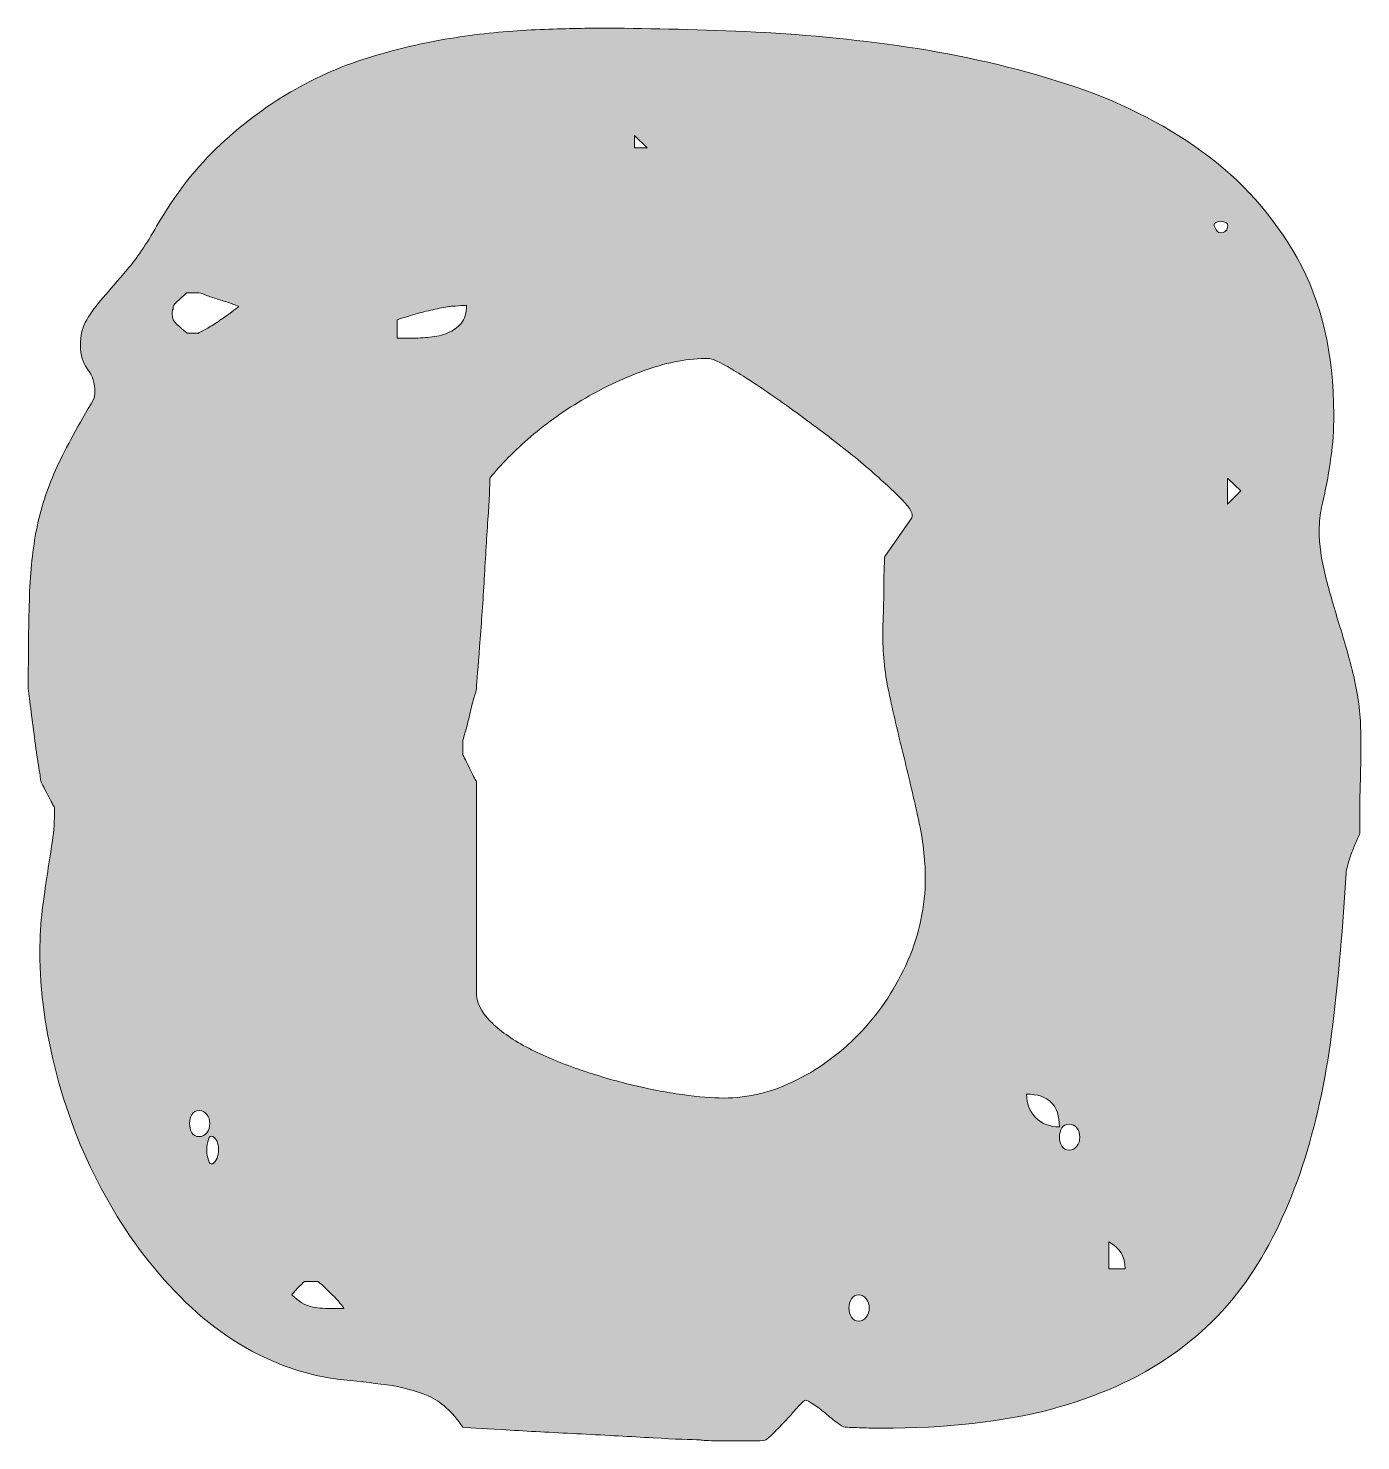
# Model space of a CAD drawing. Header units: inches. Extents: x 158 to 922, y -908 to -172.
# Drawn here: x 265 to 382.5, y -510.6 to -386 of the extents above; entities that cross this region are included whole.
import ezdxf

# ---------------------------------------------------------------- set-up
doc = ezdxf.new("R2010")
doc.units = ezdxf.units.IN
doc.header["$MEASUREMENT"] = 0
doc.layers.add('Layer 1', color=7, linetype='Continuous')

# ---------------------------------------------------------------- blocks, each defined once
blk = doc.blocks.new('block 4')
at = {"layer": 'Layer 1', "true_color": 0x2a4f7b}
h = blk.add_hatch(color=167, dxfattribs=at)
h.dxf.hatch_style = 2
edge = h.paths.add_edge_path()
edge.add_spline(control_points=[(266.06, -452.44), (266.06, -452.33), (266.01, -451.93), (265.89, -451.25), (265.78, -450.57), (265.67, -449.79), (265.55, -448.91), (265.44, -448.03), (265.33, -447.16), (265.21, -446.31), (265.1, -445.46), (265.01, -444.78), (264.96, -444.27), (264.96, -444.27), (264.96, -443.75), (264.96, -443.75), (264.96, -440.52), (265, -437.82), (265.08, -435.67), (265.17, -433.51), (265.4, -431.57), (265.77, -429.83), (266.14, -428.1), (266.72, -426.38), (267.51, -424.68), (268.3, -422.98), (269.38, -420.99), (270.75, -418.72), (270.75, -418.67), (270.76, -418.58), (270.79, -418.47), (270.82, -418.35), (270.83, -418.24), (270.83, -418.13), (270.83, -417.33), (270.62, -416.65), (270.19, -416.08), (269.77, -415.52), (269.55, -414.83), (269.55, -414.04), (269.55, -413.13), (269.74, -412.36), (270.11, -411.74), (270.48, -411.12), (270.96, -410.46), (271.56, -409.78), (272.15, -409.1), (272.86, -408.28), (273.68, -407.31), (274.51, -406.35), (275.37, -405.07), (276.28, -403.48), (277.93, -400.64), (279.8, -398.24), (281.9, -396.28), (284, -394.33), (286.21, -392.7), (288.54, -391.39), (290.87, -390.08), (293.28, -389.08), (295.78, -388.37), (298.28, -387.66), (300.69, -387.13), (303.02, -386.79), (305.34, -386.45), (307.57, -386.24), (309.7, -386.15), (311.83, -386.07), (313.69, -386.02), (315.28, -386.02), (319.2, -386.02), (323.51, -386.12), (328.22, -386.32), (332.93, -386.52), (337.69, -386.98), (342.48, -387.68), (347.28, -388.4), (351.94, -389.47), (356.45, -390.92), (360.96, -392.37), (364.96, -394.36), (368.45, -396.88), (371.94, -399.41), (374.75, -402.56), (376.88, -406.33), (379.01, -410.11), (380.08, -414.69), (380.08, -420.08), (380.08, -421.5), (380, -422.71), (379.86, -423.7), (379.72, -424.7), (379.58, -425.55), (379.44, -426.26), (379.3, -426.97), (379.15, -427.63), (379.01, -428.26), (378.87, -428.88), (378.8, -429.56), (378.8, -430.3), (378.8, -431.55), (378.98, -432.9), (379.35, -434.35), (379.72, -435.79), (380.15, -437.28), (380.63, -438.82), (381.11, -440.35), (381.54, -441.91), (381.91, -443.5), (382.28, -445.09), (382.46, -446.71), (382.46, -448.35), (382.46, -448.69), (382.46, -449.28), (382.46, -450.1), (382.46, -450.92), (382.45, -451.79), (382.42, -452.7), (382.39, -453.6), (382.38, -454.47), (382.38, -455.29), (382.38, -456.12), (382.38, -456.7), (382.38, -457.04), (382.32, -457.15), (382.22, -457.38), (382.08, -457.72), (381.93, -458.06), (381.79, -458.41), (381.65, -458.78), (381.51, -459.15), (381.4, -459.49), (381.31, -459.81), (381.23, -460.12), (381.18, -460.36), (381.18, -460.53), (380.9, -465.18), (380.5, -469.64), (379.99, -473.9), (379.48, -478.15), (378.66, -482.1), (377.52, -485.73), (376.39, -489.37), (374.88, -492.64), (373.01, -495.57), (371.14, -498.49), (368.72, -500.99), (365.77, -503.06), (362.82, -505.13), (359.26, -506.72), (355.09, -507.83), (350.91, -508.94), (345.93, -509.49), (340.14, -509.49), (339.69, -509.49), (339.06, -509.47), (338.27, -509.45), (337.47, -509.42), (337.05, -509.4), (336.99, -509.4), (336.88, -509.4), (336.65, -509.28), (336.31, -509.02), (335.97, -508.77), (335.61, -508.48), (335.25, -508.17), (334.88, -507.86), (334.52, -507.59), (334.18, -507.36), (333.84, -507.13), (333.61, -507.02), (333.5, -507.02), (333.39, -507.02), (333.17, -507.2), (332.86, -507.57), (332.55, -507.94), (332.19, -508.34), (331.8, -508.77), (331.4, -509.19), (331.03, -509.57), (330.69, -509.91), (330.35, -510.26), (330.12, -510.45), (330.01, -510.51), (330.01, -510.57), (329.7, -510.6), (329.07, -510.6), (328.45, -510.6), (327.97, -510.6), (327.63, -510.6), (327.28, -510.6), (326.67, -510.6), (325.79, -510.6), (324.91, -510.6), (324.39, -510.57), (324.22, -510.51), (323.42, -510.51), (322.03, -510.45), (320.05, -510.34), (318.06, -510.23), (315.96, -510.11), (313.75, -510), (311.53, -509.89), (309.43, -509.77), (307.45, -509.66), (305.46, -509.54), (304.07, -509.46), (303.27, -509.4), (302.36, -508.04), (301.34, -507.12), (300.21, -506.64), (299.07, -506.16), (297.85, -505.83), (296.55, -505.66), (295.24, -505.49), (293.79, -505.32), (292.2, -505.15), (290.61, -504.98), (288.88, -504.52), (287.01, -503.78), (283.83, -502.48), (280.95, -500.52), (278.37, -497.91), (275.78, -495.3), (273.57, -492.32), (271.73, -488.97), (269.88, -485.62), (268.46, -482.07), (267.47, -478.32), (266.48, -474.58), (265.98, -470.97), (265.98, -467.51), (265.98, -466.15), (266.05, -464.91), (266.19, -463.81), (266.33, -462.7), (266.48, -461.68), (266.62, -460.74), (266.76, -459.81), (266.9, -458.9), (267.04, -458.02), (267.19, -457.14), (267.26, -456.24), (267.26, -455.33), (267.26, -455.33), (267.26, -454.74), (267.26, -454.74), (267.2, -454.63), (267, -454.24), (266.66, -453.59), (266.32, -452.94), (266.12, -452.55), (266.06, -452.44)], knot_values=[0, 0, 0, 0, 1, 1, 1, 2, 2, 2, 3, 3, 3, 4, 4, 4, 5, 5, 5, 6, 6, 6, 7, 7, 7, 8, 8, 8, 9, 9, 9, 10, 10, 10, 11, 11, 11, 12, 12, 12, 13, 13, 13, 14, 14, 14, 15, 15, 15, 16, 16, 16, 17, 17, 17, 18, 18, 18, 19, 19, 19, 20, 20, 20, 21, 21, 21, 22, 22, 22, 23, 23, 23, 24, 24, 24, 25, 25, 25, 26, 26, 26, 27, 27, 27, 28, 28, 28, 29, 29, 29, 30, 30, 30, 31, 31, 31, 32, 32, 32, 33, 33, 33, 34, 34, 34, 35, 35, 35, 36, 36, 36, 37, 37, 37, 38, 38, 38, 39, 39, 39, 40, 40, 40, 41, 41, 41, 42, 42, 42, 43, 43, 43, 44, 44, 44, 45, 45, 45, 46, 46, 46, 47, 47, 47, 48, 48, 48, 49, 49, 49, 50, 50, 50, 51, 51, 51, 52, 52, 52, 53, 53, 53, 54, 54, 54, 55, 55, 55, 56, 56, 56, 57, 57, 57, 58, 58, 58, 59, 59, 59, 60, 60, 60, 61, 61, 61, 62, 62, 62, 63, 63, 63, 64, 64, 64, 65, 65, 65, 66, 66, 66, 67, 67, 67, 68, 68, 68, 69, 69, 69, 70, 70, 70, 71, 71, 71, 72, 72, 72, 73, 73, 73, 74, 74, 74, 75, 75, 75, 76, 76, 76, 77, 77, 77, 78, 78, 78, 79, 79, 79, 80, 80, 80, 81, 81, 81, 82, 82, 82, 83, 83, 83, 84, 84, 84, 84], degree=3, periodic=1)
edge = h.paths.add_edge_path()
edge.add_spline(control_points=[(277.73, -410.55), (277.73, -410.55), (277.73, -410.8), (277.73, -410.8), (277.67, -410.86), (277.64, -410.97), (277.64, -411.14), (277.64, -411.26), (277.66, -411.37), (277.69, -411.48), (277.71, -411.6), (277.73, -411.68), (277.73, -411.74), (277.78, -411.85), (277.97, -412.05), (278.28, -412.34), (278.59, -412.62), (278.81, -412.79), (278.92, -412.85), (278.92, -412.9), (278.99, -412.93), (279.13, -412.93), (279.27, -412.93), (279.37, -412.93), (279.43, -412.93), (279.54, -412.93), (279.67, -412.93), (279.81, -412.93), (279.96, -412.93), (280.03, -412.9), (280.03, -412.85), (280.2, -412.79), (280.45, -412.66), (280.79, -412.46), (281.13, -412.26), (281.49, -412.04), (281.86, -411.78), (282.23, -411.53), (282.57, -411.29), (282.88, -411.06), (283.19, -410.83), (283.4, -410.66), (283.52, -410.55), (283.4, -410.49), (283.18, -410.41), (282.84, -410.29), (282.5, -410.18), (282.14, -410.07), (281.77, -409.95), (281.4, -409.84), (281.06, -409.73), (280.75, -409.61), (280.44, -409.5), (280.2, -409.41), (280.03, -409.35), (280.03, -409.35), (279.43, -409.35), (279.43, -409.35), (279.43, -409.35), (278.92, -409.35), (278.92, -409.35), (278.81, -409.47), (278.59, -409.67), (278.28, -409.95), (277.97, -410.24), (277.78, -410.43), (277.73, -410.55)], knot_values=[0, 0, 0, 0, 1, 1, 1, 2, 2, 2, 3, 3, 3, 4, 4, 4, 5, 5, 5, 6, 6, 6, 7, 7, 7, 8, 8, 8, 9, 9, 9, 10, 10, 10, 11, 11, 11, 12, 12, 12, 13, 13, 13, 14, 14, 14, 15, 15, 15, 16, 16, 16, 17, 17, 17, 18, 18, 18, 19, 19, 19, 20, 20, 20, 21, 21, 21, 22, 22, 22, 22], degree=3, periodic=1)
edge = h.paths.add_edge_path()
edge.add_spline(control_points=[(280.03, -481.48), (279.74, -481.48), (279.53, -481.59), (279.39, -481.82), (279.25, -482.04), (279.18, -482.31), (279.18, -482.62), (279.18, -482.94), (279.25, -483.21), (279.39, -483.43), (279.53, -483.66), (279.74, -483.77), (280.03, -483.77), (280.31, -483.77), (280.54, -483.66), (280.71, -483.43), (280.88, -483.21), (280.96, -482.94), (280.96, -482.62), (280.96, -482.31), (280.88, -482.04), (280.71, -481.82), (280.54, -481.59), (280.31, -481.48), (280.03, -481.48)], knot_values=[0, 0, 0, 0, 1, 1, 1, 2, 2, 2, 3, 3, 3, 4, 4, 4, 5, 5, 5, 6, 6, 6, 7, 7, 7, 8, 8, 8, 8], degree=3, periodic=1)
edge = h.paths.add_edge_path()
edge.add_spline(control_points=[(281.22, -483.77), (281.05, -483.66), (280.92, -483.75), (280.84, -484.03), (280.75, -484.31), (280.71, -484.63), (280.71, -484.97), (280.71, -485.31), (280.75, -485.6), (280.84, -485.86), (280.92, -486.12), (281.05, -486.22), (281.22, -486.16), (281.56, -485.93), (281.73, -485.52), (281.73, -484.92), (281.73, -484.33), (281.56, -483.94), (281.22, -483.77)], knot_values=[0, 0, 0, 0, 1, 1, 1, 2, 2, 2, 3, 3, 3, 4, 4, 4, 5, 5, 5, 6, 6, 6, 6], degree=3, periodic=1)
edge = h.paths.add_edge_path()
edge.add_spline(control_points=[(288.2, -497.74), (288.83, -498.31), (289.38, -498.65), (289.86, -498.76), (290.34, -498.88), (290.95, -498.93), (291.69, -498.93), (291.69, -498.93), (292.8, -498.93), (292.8, -498.93), (292.68, -498.7), (292.33, -498.29), (291.74, -497.7), (291.14, -497.1), (290.73, -496.72), (290.5, -496.55), (290.5, -496.55), (289.99, -496.55), (289.99, -496.55), (289.99, -496.55), (289.31, -496.55), (289.31, -496.55), (289.19, -496.66), (289, -496.86), (288.71, -497.14), (288.43, -497.43), (288.26, -497.63), (288.2, -497.74)], knot_values=[0, 0, 0, 0, 1, 1, 1, 2, 2, 2, 3, 3, 3, 4, 4, 4, 5, 5, 5, 6, 6, 6, 7, 7, 7, 8, 8, 8, 9, 9, 9, 9], degree=3, periodic=1)
edge = h.paths.add_edge_path()
edge.add_spline(control_points=[(297.48, -413.36), (297.48, -413.36), (298.67, -413.36), (298.67, -413.36), (299.24, -413.36), (299.81, -413.33), (300.38, -413.27), (300.94, -413.22), (301.47, -413.09), (301.95, -412.89), (302.43, -412.69), (302.83, -412.41), (303.15, -412.04), (303.46, -411.67), (303.61, -411.14), (303.61, -410.46), (303.5, -410.46), (303.26, -410.48), (302.89, -410.5), (302.52, -410.53), (302.28, -410.55), (302.17, -410.55), (301.83, -410.6), (301.38, -410.69), (300.85, -410.8), (300.31, -410.92), (299.78, -411.04), (299.27, -411.19), (298.76, -411.33), (298.16, -411.51), (297.48, -411.74), (297.48, -411.74), (297.48, -413.36), (297.48, -413.36)], knot_values=[0, 0, 0, 0, 1, 1, 1, 2, 2, 2, 3, 3, 3, 4, 4, 4, 5, 5, 5, 6, 6, 6, 7, 7, 7, 8, 8, 8, 9, 9, 9, 10, 10, 10, 11, 11, 11, 11], degree=3, periodic=1)
edge = h.paths.add_edge_path()
edge.add_spline(control_points=[(303.27, -449.54), (303.27, -449.54), (303.27, -450.06), (303.27, -450.06), (303.39, -450.28), (303.58, -450.69), (303.87, -451.29), (304.15, -451.89), (304.35, -452.27), (304.47, -452.44), (304.47, -452.44), (304.47, -471), (304.47, -471), (304.47, -471.91), (304.88, -472.78), (305.7, -473.6), (306.52, -474.42), (307.57, -475.17), (308.85, -475.86), (310.13, -476.54), (311.57, -477.16), (313.19, -477.73), (314.81, -478.3), (316.43, -478.78), (318.05, -479.18), (319.66, -479.57), (321.2, -479.87), (322.64, -480.07), (324.09, -480.27), (325.3, -480.37), (326.26, -480.37), (328.48, -480.37), (330.65, -479.83), (332.78, -478.75), (334.91, -477.67), (336.81, -476.24), (338.48, -474.45), (340.15, -472.66), (341.5, -470.59), (342.53, -468.23), (343.55, -465.88), (344.06, -463.45), (344.06, -460.95), (344.06, -459.31), (343.86, -457.59), (343.46, -455.8), (343.06, -454.01), (342.64, -452.2), (342.19, -450.35), (341.73, -448.51), (341.3, -446.68), (340.91, -444.86), (340.51, -443.05), (340.31, -441.31), (340.31, -439.67), (340.31, -439.21), (340.33, -438.6), (340.35, -437.84), (340.38, -437.07), (340.4, -436.3), (340.4, -435.54), (340.4, -434.77), (340.41, -434.11), (340.44, -433.54), (340.47, -432.97), (340.48, -432.66), (340.48, -432.6), (340.48, -432.6), (342.87, -429.19), (342.87, -429.19), (343.04, -428.91), (342.75, -428.39), (342.02, -427.62), (341.28, -426.85), (340.3, -425.95), (339.08, -424.89), (337.86, -423.84), (336.49, -422.75), (334.99, -421.62), (333.49, -420.48), (332.04, -419.43), (330.65, -418.47), (329.26, -417.5), (328.04, -416.71), (326.99, -416.08), (325.94, -415.46), (325.24, -415.14), (324.9, -415.14), (323.2, -415.14), (321.41, -415.47), (319.54, -416.12), (317.66, -416.78), (315.85, -417.61), (314.09, -418.64), (312.33, -419.66), (310.72, -420.79), (309.28, -422.04), (307.83, -423.29), (306.62, -424.51), (305.66, -425.7), (305.66, -426.38), (305.6, -427.61), (305.49, -429.36), (305.37, -431.13), (305.26, -432.98), (305.15, -434.94), (305.03, -436.9), (304.9, -438.77), (304.76, -440.56), (304.62, -442.35), (304.52, -443.58), (304.47, -444.27), (304.47, -444.38), (304.39, -444.66), (304.25, -445.12), (304.11, -445.57), (303.98, -446.07), (303.87, -446.61), (303.75, -447.15), (303.63, -447.64), (303.49, -448.1), (303.34, -448.55), (303.27, -448.84), (303.27, -448.95), (303.27, -448.95), (303.27, -449.54), (303.27, -449.54)], knot_values=[0, 0, 0, 0, 1, 1, 1, 2, 2, 2, 3, 3, 3, 4, 4, 4, 5, 5, 5, 6, 6, 6, 7, 7, 7, 8, 8, 8, 9, 9, 9, 10, 10, 10, 11, 11, 11, 12, 12, 12, 13, 13, 13, 14, 14, 14, 15, 15, 15, 16, 16, 16, 17, 17, 17, 18, 18, 18, 19, 19, 19, 20, 20, 20, 21, 21, 21, 22, 22, 22, 23, 23, 23, 24, 24, 24, 25, 25, 25, 26, 26, 26, 27, 27, 27, 28, 28, 28, 29, 29, 29, 30, 30, 30, 31, 31, 31, 32, 32, 32, 33, 33, 33, 34, 34, 34, 35, 35, 35, 36, 36, 36, 37, 37, 37, 38, 38, 38, 39, 39, 39, 40, 40, 40, 41, 41, 41, 42, 42, 42, 42], degree=3, periodic=1)
h.paths.add_polyline_path([(318.43, -396.58), (319.54, -396.58), (318.43, -395.48)])
edge = h.paths.add_edge_path()
edge.add_spline(control_points=[(338.18, -497.74), (337.9, -497.74), (337.69, -497.85), (337.55, -498.08), (337.4, -498.31), (337.33, -498.58), (337.33, -498.89), (337.33, -499.2), (337.4, -499.47), (337.55, -499.7), (337.69, -499.92), (337.9, -500.04), (338.18, -500.04), (338.47, -500.04), (338.69, -499.92), (338.86, -499.7), (339.04, -499.47), (339.12, -499.2), (339.12, -498.89), (339.12, -498.58), (339.04, -498.31), (338.86, -498.08), (338.69, -497.85), (338.47, -497.74), (338.18, -497.74)], knot_values=[0, 0, 0, 0, 1, 1, 1, 2, 2, 2, 3, 3, 3, 4, 4, 4, 5, 5, 5, 6, 6, 6, 7, 7, 7, 8, 8, 8, 8], degree=3, periodic=1)
edge = h.paths.add_edge_path()
edge.add_spline(control_points=[(355.89, -482.92), (355.89, -480.99), (354.93, -480.03), (353, -480.03), (353, -480.88), (353.27, -481.58), (353.81, -482.11), (354.35, -482.65), (355.04, -482.92), (355.89, -482.92)], knot_values=[0, 0, 0, 0, 1, 1, 1, 2, 2, 2, 3, 3, 3, 3], degree=3, periodic=1)
edge = h.paths.add_edge_path()
edge.add_spline(control_points=[(356.75, -482.67), (356.46, -482.67), (356.25, -482.78), (356.11, -483.01), (355.96, -483.24), (355.89, -483.51), (355.89, -483.82), (355.89, -484.13), (355.96, -484.4), (356.11, -484.63), (356.25, -484.85), (356.46, -484.97), (356.75, -484.97), (357.03, -484.97), (357.26, -484.85), (357.43, -484.63), (357.6, -484.4), (357.68, -484.13), (357.68, -483.82), (357.68, -483.51), (357.6, -483.24), (357.43, -483.01), (357.26, -482.78), (357.03, -482.67), (356.75, -482.67)], knot_values=[0, 0, 0, 0, 1, 1, 1, 2, 2, 2, 3, 3, 3, 4, 4, 4, 5, 5, 5, 6, 6, 6, 7, 7, 7, 8, 8, 8, 8], degree=3, periodic=1)
edge = h.paths.add_edge_path()
edge.add_spline(control_points=[(361.68, -495.44), (361.68, -494.36), (361.2, -493.57), (360.24, -493.06), (360.24, -493.06), (360.24, -495.44), (360.24, -495.44), (360.24, -495.44), (361.68, -495.44), (361.68, -495.44)], knot_values=[0, 0, 0, 0, 1, 1, 1, 2, 2, 2, 3, 3, 3, 3], degree=3, periodic=1)
edge = h.paths.add_edge_path()
edge.add_spline(control_points=[(370.71, -403.56), (370.77, -403.39), (370.72, -403.27), (370.58, -403.18), (370.44, -403.1), (370.28, -403.05), (370.11, -403.05), (369.94, -403.05), (369.79, -403.1), (369.65, -403.18), (369.5, -403.27), (369.49, -403.39), (369.6, -403.56), (369.72, -403.91), (369.89, -404.08), (370.11, -404.08), (370.45, -404.08), (370.65, -403.91), (370.71, -403.56)], knot_values=[0, 0, 0, 0, 1, 1, 1, 2, 2, 2, 3, 3, 3, 4, 4, 4, 5, 5, 5, 6, 6, 6, 6], degree=3, periodic=1)
h.paths.add_polyline_path([(370.71, -425.7), (370.71, -428), (371.9, -426.81)])
at = {"layer": 'Layer 1', "lineweight": 0}
for points in [[(318.43, -396.58), (319.54, -396.58), (318.43, -395.48), (318.43, -396.58)], [(370.71, -425.7), (370.71, -428), (371.9, -426.81), (370.71, -425.7)]]:
    blk.add_lwpolyline(points, dxfattribs=at)
for points, knots in [([(266.06, -452.44), (266.06, -452.33), (266.01, -451.93), (265.89, -451.25), (265.78, -450.57), (265.67, -449.79), (265.55, -448.91), (265.44, -448.03), (265.33, -447.16), (265.21, -446.31), (265.1, -445.46), (265.01, -444.78), (264.96, -444.27), (264.96, -444.27), (264.96, -443.75), (264.96, -443.75), (264.96, -440.52), (265, -437.82), (265.08, -435.67), (265.17, -433.51), (265.4, -431.57), (265.77, -429.83), (266.14, -428.1), (266.72, -426.38), (267.51, -424.68), (268.3, -422.98), (269.38, -420.99), (270.75, -418.72), (270.75, -418.67), (270.76, -418.58), (270.79, -418.47), (270.82, -418.35), (270.83, -418.24), (270.83, -418.13), (270.83, -417.33), (270.62, -416.65), (270.19, -416.08), (269.77, -415.52), (269.55, -414.83), (269.55, -414.04), (269.55, -413.13), (269.74, -412.36), (270.11, -411.74), (270.48, -411.12), (270.96, -410.46), (271.56, -409.78), (272.15, -409.1), (272.86, -408.28), (273.68, -407.31), (274.51, -406.35), (275.37, -405.07), (276.28, -403.48), (277.93, -400.64), (279.8, -398.24), (281.9, -396.28), (284, -394.33), (286.21, -392.7), (288.54, -391.39), (290.87, -390.08), (293.28, -389.08), (295.78, -388.37), (298.28, -387.66), (300.69, -387.13), (303.02, -386.79), (305.34, -386.45), (307.57, -386.24), (309.7, -386.15), (311.83, -386.07), (313.69, -386.02), (315.28, -386.02), (319.2, -386.02), (323.51, -386.12), (328.22, -386.32), (332.93, -386.52), (337.69, -386.98), (342.48, -387.68), (347.28, -388.4), (351.94, -389.47), (356.45, -390.92), (360.96, -392.37), (364.96, -394.36), (368.45, -396.88), (371.94, -399.41), (374.75, -402.56), (376.88, -406.33), (379.01, -410.11), (380.08, -414.69), (380.08, -420.08), (380.08, -421.5), (380, -422.71), (379.86, -423.7), (379.72, -424.7), (379.58, -425.55), (379.44, -426.26), (379.3, -426.97), (379.15, -427.63), (379.01, -428.26), (378.87, -428.88), (378.8, -429.56), (378.8, -430.3), (378.8, -431.55), (378.98, -432.9), (379.35, -434.35), (379.72, -435.79), (380.15, -437.28), (380.63, -438.82), (381.11, -440.35), (381.54, -441.91), (381.91, -443.5), (382.28, -445.09), (382.46, -446.71), (382.46, -448.35), (382.46, -448.69), (382.46, -449.28), (382.46, -450.1), (382.46, -450.92), (382.45, -451.79), (382.42, -452.7), (382.39, -453.6), (382.38, -454.47), (382.38, -455.29), (382.38, -456.12), (382.38, -456.7), (382.38, -457.04), (382.32, -457.15), (382.22, -457.38), (382.08, -457.72), (381.93, -458.06), (381.79, -458.41), (381.65, -458.78), (381.51, -459.15), (381.4, -459.49), (381.31, -459.81), (381.23, -460.12), (381.18, -460.36), (381.18, -460.53), (380.9, -465.18), (380.5, -469.64), (379.99, -473.9), (379.48, -478.15), (378.66, -482.1), (377.52, -485.73), (376.39, -489.37), (374.88, -492.64), (373.01, -495.57), (371.14, -498.49), (368.72, -500.99), (365.77, -503.06), (362.82, -505.13), (359.26, -506.72), (355.09, -507.83), (350.91, -508.94), (345.93, -509.49), (340.14, -509.49), (339.69, -509.49), (339.06, -509.47), (338.27, -509.45), (337.47, -509.42), (337.05, -509.4), (336.99, -509.4), (336.88, -509.4), (336.65, -509.28), (336.31, -509.02), (335.97, -508.77), (335.61, -508.48), (335.25, -508.17), (334.88, -507.86), (334.52, -507.59), (334.18, -507.36), (333.84, -507.13), (333.61, -507.02), (333.5, -507.02), (333.39, -507.02), (333.17, -507.2), (332.86, -507.57), (332.55, -507.94), (332.19, -508.34), (331.8, -508.77), (331.4, -509.19), (331.03, -509.57), (330.69, -509.91), (330.35, -510.26), (330.12, -510.45), (330.01, -510.51), (330.01, -510.57), (329.7, -510.6), (329.07, -510.6), (328.45, -510.6), (327.97, -510.6), (327.63, -510.6), (327.28, -510.6), (326.67, -510.6), (325.79, -510.6), (324.91, -510.6), (324.39, -510.57), (324.22, -510.51), (323.42, -510.51), (322.03, -510.45), (320.05, -510.34), (318.06, -510.23), (315.96, -510.11), (313.75, -510), (311.53, -509.89), (309.43, -509.77), (307.45, -509.66), (305.46, -509.54), (304.07, -509.46), (303.27, -509.4), (302.36, -508.04), (301.34, -507.12), (300.21, -506.64), (299.07, -506.16), (297.85, -505.83), (296.55, -505.66), (295.24, -505.49), (293.79, -505.32), (292.2, -505.15), (290.61, -504.98), (288.88, -504.52), (287.01, -503.78), (283.83, -502.48), (280.95, -500.52), (278.37, -497.91), (275.78, -495.3), (273.57, -492.32), (271.73, -488.97), (269.88, -485.62), (268.46, -482.07), (267.47, -478.32), (266.48, -474.58), (265.98, -470.97), (265.98, -467.51), (265.98, -466.15), (266.05, -464.91), (266.19, -463.81), (266.33, -462.7), (266.48, -461.68), (266.62, -460.74), (266.76, -459.81), (266.9, -458.9), (267.04, -458.02), (267.19, -457.14), (267.26, -456.24), (267.26, -455.33), (267.26, -455.33), (267.26, -454.74), (267.26, -454.74), (267.2, -454.63), (267, -454.24), (266.66, -453.59), (266.32, -452.94), (266.12, -452.55), (266.06, -452.44)], [0, 0, 0, 0, 1, 1, 1, 2, 2, 2, 3, 3, 3, 4, 4, 4, 5, 5, 5, 6, 6, 6, 7, 7, 7, 8, 8, 8, 9, 9, 9, 10, 10, 10, 11, 11, 11, 12, 12, 12, 13, 13, 13, 14, 14, 14, 15, 15, 15, 16, 16, 16, 17, 17, 17, 18, 18, 18, 19, 19, 19, 20, 20, 20, 21, 21, 21, 22, 22, 22, 23, 23, 23, 24, 24, 24, 25, 25, 25, 26, 26, 26, 27, 27, 27, 28, 28, 28, 29, 29, 29, 30, 30, 30, 31, 31, 31, 32, 32, 32, 33, 33, 33, 34, 34, 34, 35, 35, 35, 36, 36, 36, 37, 37, 37, 38, 38, 38, 39, 39, 39, 40, 40, 40, 41, 41, 41, 42, 42, 42, 43, 43, 43, 44, 44, 44, 45, 45, 45, 46, 46, 46, 47, 47, 47, 48, 48, 48, 49, 49, 49, 50, 50, 50, 51, 51, 51, 52, 52, 52, 53, 53, 53, 54, 54, 54, 55, 55, 55, 56, 56, 56, 57, 57, 57, 58, 58, 58, 59, 59, 59, 60, 60, 60, 61, 61, 61, 62, 62, 62, 63, 63, 63, 64, 64, 64, 65, 65, 65, 66, 66, 66, 67, 67, 67, 68, 68, 68, 69, 69, 69, 70, 70, 70, 71, 71, 71, 72, 72, 72, 73, 73, 73, 74, 74, 74, 75, 75, 75, 76, 76, 76, 77, 77, 77, 78, 78, 78, 79, 79, 79, 80, 80, 80, 81, 81, 81, 82, 82, 82, 83, 83, 83, 84, 84, 84, 84]), ([(370.71, -403.56), (370.77, -403.39), (370.72, -403.27), (370.58, -403.18), (370.44, -403.1), (370.28, -403.05), (370.11, -403.05), (369.94, -403.05), (369.79, -403.1), (369.65, -403.18), (369.5, -403.27), (369.49, -403.39), (369.6, -403.56), (369.72, -403.91), (369.89, -404.08), (370.11, -404.08), (370.45, -404.08), (370.65, -403.91), (370.71, -403.56)], [0, 0, 0, 0, 1, 1, 1, 2, 2, 2, 3, 3, 3, 4, 4, 4, 5, 5, 5, 6, 6, 6, 6]), ([(277.73, -410.55), (277.73, -410.55), (277.73, -410.8), (277.73, -410.8), (277.67, -410.86), (277.64, -410.97), (277.64, -411.14), (277.64, -411.26), (277.66, -411.37), (277.69, -411.48), (277.71, -411.6), (277.73, -411.68), (277.73, -411.74), (277.78, -411.85), (277.97, -412.05), (278.28, -412.34), (278.59, -412.62), (278.81, -412.79), (278.92, -412.85), (278.92, -412.9), (278.99, -412.93), (279.13, -412.93), (279.27, -412.93), (279.37, -412.93), (279.43, -412.93), (279.54, -412.93), (279.67, -412.93), (279.81, -412.93), (279.96, -412.93), (280.03, -412.9), (280.03, -412.85), (280.2, -412.79), (280.45, -412.66), (280.79, -412.46), (281.13, -412.26), (281.49, -412.04), (281.86, -411.78), (282.23, -411.53), (282.57, -411.29), (282.88, -411.06), (283.19, -410.83), (283.4, -410.66), (283.52, -410.55), (283.4, -410.49), (283.18, -410.41), (282.84, -410.29), (282.5, -410.18), (282.14, -410.07), (281.77, -409.95), (281.4, -409.84), (281.06, -409.73), (280.75, -409.61), (280.44, -409.5), (280.2, -409.41), (280.03, -409.35), (280.03, -409.35), (279.43, -409.35), (279.43, -409.35), (279.43, -409.35), (278.92, -409.35), (278.92, -409.35), (278.81, -409.47), (278.59, -409.67), (278.28, -409.95), (277.97, -410.24), (277.78, -410.43), (277.73, -410.55)], [0, 0, 0, 0, 1, 1, 1, 2, 2, 2, 3, 3, 3, 4, 4, 4, 5, 5, 5, 6, 6, 6, 7, 7, 7, 8, 8, 8, 9, 9, 9, 10, 10, 10, 11, 11, 11, 12, 12, 12, 13, 13, 13, 14, 14, 14, 15, 15, 15, 16, 16, 16, 17, 17, 17, 18, 18, 18, 19, 19, 19, 20, 20, 20, 21, 21, 21, 22, 22, 22, 22]), ([(297.48, -413.36), (297.48, -413.36), (298.67, -413.36), (298.67, -413.36), (299.24, -413.36), (299.81, -413.33), (300.38, -413.27), (300.94, -413.22), (301.47, -413.09), (301.95, -412.89), (302.43, -412.69), (302.83, -412.41), (303.15, -412.04), (303.46, -411.67), (303.61, -411.14), (303.61, -410.46), (303.5, -410.46), (303.26, -410.48), (302.89, -410.5), (302.52, -410.53), (302.28, -410.55), (302.17, -410.55), (301.83, -410.6), (301.38, -410.69), (300.85, -410.8), (300.31, -410.92), (299.78, -411.04), (299.27, -411.19), (298.76, -411.33), (298.16, -411.51), (297.48, -411.74), (297.48, -411.74), (297.48, -413.36), (297.48, -413.36)], [0, 0, 0, 0, 1, 1, 1, 2, 2, 2, 3, 3, 3, 4, 4, 4, 5, 5, 5, 6, 6, 6, 7, 7, 7, 8, 8, 8, 9, 9, 9, 10, 10, 10, 11, 11, 11, 11]), ([(303.27, -449.54), (303.27, -449.54), (303.27, -450.06), (303.27, -450.06), (303.39, -450.28), (303.58, -450.69), (303.87, -451.29), (304.15, -451.89), (304.35, -452.27), (304.47, -452.44), (304.47, -452.44), (304.47, -471), (304.47, -471), (304.47, -471.91), (304.88, -472.78), (305.7, -473.6), (306.52, -474.42), (307.57, -475.17), (308.85, -475.86), (310.13, -476.54), (311.57, -477.16), (313.19, -477.73), (314.81, -478.3), (316.43, -478.78), (318.05, -479.18), (319.66, -479.57), (321.2, -479.87), (322.64, -480.07), (324.09, -480.27), (325.3, -480.37), (326.26, -480.37), (328.48, -480.37), (330.65, -479.83), (332.78, -478.75), (334.91, -477.67), (336.81, -476.24), (338.48, -474.45), (340.15, -472.66), (341.5, -470.59), (342.53, -468.23), (343.55, -465.88), (344.06, -463.45), (344.06, -460.95), (344.06, -459.31), (343.86, -457.59), (343.46, -455.8), (343.06, -454.01), (342.64, -452.2), (342.19, -450.35), (341.73, -448.51), (341.3, -446.68), (340.91, -444.86), (340.51, -443.05), (340.31, -441.31), (340.31, -439.67), (340.31, -439.21), (340.33, -438.6), (340.35, -437.84), (340.38, -437.07), (340.4, -436.3), (340.4, -435.54), (340.4, -434.77), (340.41, -434.11), (340.44, -433.54), (340.47, -432.97), (340.48, -432.66), (340.48, -432.6), (340.48, -432.6), (342.87, -429.19), (342.87, -429.19), (343.04, -428.91), (342.75, -428.39), (342.02, -427.62), (341.28, -426.85), (340.3, -425.95), (339.08, -424.89), (337.86, -423.84), (336.49, -422.75), (334.99, -421.62), (333.49, -420.48), (332.04, -419.43), (330.65, -418.47), (329.26, -417.5), (328.04, -416.71), (326.99, -416.08), (325.94, -415.46), (325.24, -415.14), (324.9, -415.14), (323.2, -415.14), (321.41, -415.47), (319.54, -416.12), (317.66, -416.78), (315.85, -417.61), (314.09, -418.64), (312.33, -419.66), (310.72, -420.79), (309.28, -422.04), (307.83, -423.29), (306.62, -424.51), (305.66, -425.7), (305.66, -426.38), (305.6, -427.61), (305.49, -429.36), (305.37, -431.13), (305.26, -432.98), (305.15, -434.94), (305.03, -436.9), (304.9, -438.77), (304.76, -440.56), (304.62, -442.35), (304.52, -443.58), (304.47, -444.27), (304.47, -444.38), (304.39, -444.66), (304.25, -445.12), (304.11, -445.57), (303.98, -446.07), (303.87, -446.61), (303.75, -447.15), (303.63, -447.64), (303.49, -448.1), (303.34, -448.55), (303.27, -448.84), (303.27, -448.95), (303.27, -448.95), (303.27, -449.54), (303.27, -449.54)], [0, 0, 0, 0, 1, 1, 1, 2, 2, 2, 3, 3, 3, 4, 4, 4, 5, 5, 5, 6, 6, 6, 7, 7, 7, 8, 8, 8, 9, 9, 9, 10, 10, 10, 11, 11, 11, 12, 12, 12, 13, 13, 13, 14, 14, 14, 15, 15, 15, 16, 16, 16, 17, 17, 17, 18, 18, 18, 19, 19, 19, 20, 20, 20, 21, 21, 21, 22, 22, 22, 23, 23, 23, 24, 24, 24, 25, 25, 25, 26, 26, 26, 27, 27, 27, 28, 28, 28, 29, 29, 29, 30, 30, 30, 31, 31, 31, 32, 32, 32, 33, 33, 33, 34, 34, 34, 35, 35, 35, 36, 36, 36, 37, 37, 37, 38, 38, 38, 39, 39, 39, 40, 40, 40, 41, 41, 41, 42, 42, 42, 42]), ([(355.89, -482.92), (355.89, -480.99), (354.93, -480.03), (353, -480.03), (353, -480.88), (353.27, -481.58), (353.81, -482.11), (354.35, -482.65), (355.04, -482.92), (355.89, -482.92)], [0, 0, 0, 0, 1, 1, 1, 2, 2, 2, 3, 3, 3, 3]), ([(280.03, -481.48), (279.74, -481.48), (279.53, -481.59), (279.39, -481.82), (279.25, -482.04), (279.18, -482.31), (279.18, -482.62), (279.18, -482.94), (279.25, -483.21), (279.39, -483.43), (279.53, -483.66), (279.74, -483.77), (280.03, -483.77), (280.31, -483.77), (280.54, -483.66), (280.71, -483.43), (280.88, -483.21), (280.96, -482.94), (280.96, -482.62), (280.96, -482.31), (280.88, -482.04), (280.71, -481.82), (280.54, -481.59), (280.31, -481.48), (280.03, -481.48)], [0, 0, 0, 0, 1, 1, 1, 2, 2, 2, 3, 3, 3, 4, 4, 4, 5, 5, 5, 6, 6, 6, 7, 7, 7, 8, 8, 8, 8]), ([(356.75, -482.67), (356.46, -482.67), (356.25, -482.78), (356.11, -483.01), (355.96, -483.24), (355.89, -483.51), (355.89, -483.82), (355.89, -484.13), (355.96, -484.4), (356.11, -484.63), (356.25, -484.85), (356.46, -484.97), (356.75, -484.97), (357.03, -484.97), (357.26, -484.85), (357.43, -484.63), (357.6, -484.4), (357.68, -484.13), (357.68, -483.82), (357.68, -483.51), (357.6, -483.24), (357.43, -483.01), (357.26, -482.78), (357.03, -482.67), (356.75, -482.67)], [0, 0, 0, 0, 1, 1, 1, 2, 2, 2, 3, 3, 3, 4, 4, 4, 5, 5, 5, 6, 6, 6, 7, 7, 7, 8, 8, 8, 8]), ([(281.22, -483.77), (281.05, -483.66), (280.92, -483.75), (280.84, -484.03), (280.75, -484.31), (280.71, -484.63), (280.71, -484.97), (280.71, -485.31), (280.75, -485.6), (280.84, -485.86), (280.92, -486.12), (281.05, -486.22), (281.22, -486.16), (281.56, -485.93), (281.73, -485.52), (281.73, -484.92), (281.73, -484.33), (281.56, -483.94), (281.22, -483.77)], [0, 0, 0, 0, 1, 1, 1, 2, 2, 2, 3, 3, 3, 4, 4, 4, 5, 5, 5, 6, 6, 6, 6]), ([(361.68, -495.44), (361.68, -494.36), (361.2, -493.57), (360.24, -493.06), (360.24, -493.06), (360.24, -495.44), (360.24, -495.44), (360.24, -495.44), (361.68, -495.44), (361.68, -495.44)], [0, 0, 0, 0, 1, 1, 1, 2, 2, 2, 3, 3, 3, 3]), ([(288.2, -497.74), (288.83, -498.31), (289.38, -498.65), (289.86, -498.76), (290.34, -498.88), (290.95, -498.93), (291.69, -498.93), (291.69, -498.93), (292.8, -498.93), (292.8, -498.93), (292.68, -498.7), (292.33, -498.29), (291.74, -497.7), (291.14, -497.1), (290.73, -496.72), (290.5, -496.55), (290.5, -496.55), (289.99, -496.55), (289.99, -496.55), (289.99, -496.55), (289.31, -496.55), (289.31, -496.55), (289.19, -496.66), (289, -496.86), (288.71, -497.14), (288.43, -497.43), (288.26, -497.63), (288.2, -497.74)], [0, 0, 0, 0, 1, 1, 1, 2, 2, 2, 3, 3, 3, 4, 4, 4, 5, 5, 5, 6, 6, 6, 7, 7, 7, 8, 8, 8, 9, 9, 9, 9]), ([(338.18, -497.74), (337.9, -497.74), (337.69, -497.85), (337.55, -498.08), (337.4, -498.31), (337.33, -498.58), (337.33, -498.89), (337.33, -499.2), (337.4, -499.47), (337.55, -499.7), (337.69, -499.92), (337.9, -500.04), (338.18, -500.04), (338.47, -500.04), (338.69, -499.92), (338.86, -499.7), (339.04, -499.47), (339.12, -499.2), (339.12, -498.89), (339.12, -498.58), (339.04, -498.31), (338.86, -498.08), (338.69, -497.85), (338.47, -497.74), (338.18, -497.74)], [0, 0, 0, 0, 1, 1, 1, 2, 2, 2, 3, 3, 3, 4, 4, 4, 5, 5, 5, 6, 6, 6, 7, 7, 7, 8, 8, 8, 8])]:
    blk.add_open_spline(points, degree=3, knots=knots, dxfattribs=at)
blk = doc.blocks.new('block 2')
at = {"layer": 'Layer 1'}
blk.add_blockref('block 4', (0, 0), dxfattribs=at)

msp = doc.modelspace()

# ---------------------------------------------------------------- block references
at = {"layer": 'Layer 1'}
msp.add_blockref('block 2', (0, 0), dxfattribs=at)

doc.saveas('drawing.dxf')
